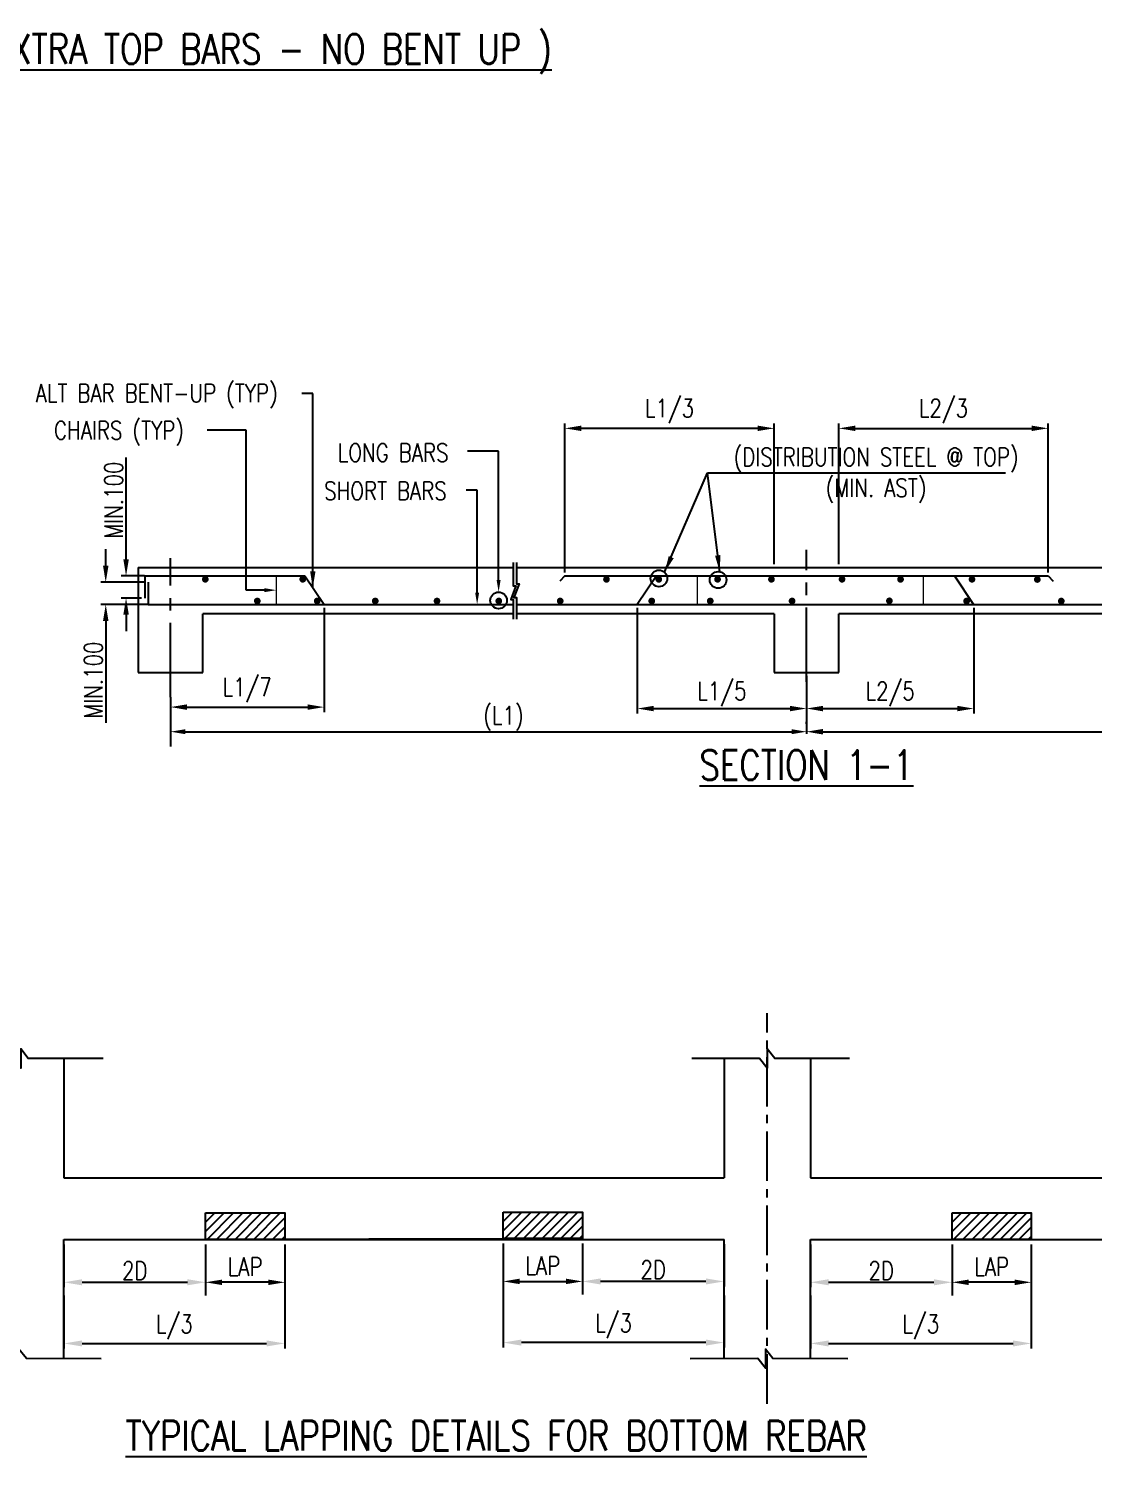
# Model space of a CAD drawing. Extents: x 324505 to 1272425, y -526289 to -156124.
# Drawn here: x 475158 to 491290, y -310216 to -288587 of the extents above; entities that cross this region are included whole.
import ezdxf
from ezdxf.enums import TextEntityAlignment as Align

# ---------------------------------------------------------------- set-up
doc = ezdxf.new("R2010")
doc.units = 0
doc.header["$LTSCALE"] = 500
doc.header["$MEASUREMENT"] = 0
doc.header["$PDMODE"] = 35
doc.header["$PDSIZE"] = -15
doc.linetypes.add('CENTER2', pattern=[1.125, 0.75, -0.125, 0.125, -0.125])
doc.layers.get('DEFPOINTS').update_dxf_attribs({"color": 4})
for name, color, linetype in [('BEAM', 4, 'Continuous'), ('CENTERLINE', 8, 'CENTER2'), ('col & circal', 8, 'CENTER2'), ('CUTOUT2', 9, 'Continuous'), ('DIM', 5, 'Continuous'), ('dimention', 7, 'Continuous'), ('hat', 8, 'Continuous'), ('other', 5, 'Continuous'), ('S-CONCRET LINE', 4, 'Continuous'), ('S-DIM-1', 5, 'Continuous'), ('S-REINFORCEMENT', 6, 'Continuous'), ('S-TEXT-1', 4, 'Continuous'), ('S-TITLE', 6, 'Continuous'), ('TXT', 4, 'Continuous')]:
    doc.layers.add(name, color=color, linetype=linetype)
doc.layers.add('LINE', color=253, linetype='Continuous', lineweight=18)
doc.styles.add('ROMANS', font='simplex.shx', dxfattribs={"width": 0.8, "height": 275, "bigfont": 'bigfont.shx'})
doc.dimstyles.new('5', dxfattribs={"dimtxt": 250, "dimasz": 250, "dimexe": 60, "dimexo": 60, "dimgap": 150, "dimtad": 1, "dimdec": 0, "dimlfac": 0.2, "dimzin": 0, "dimdsep": 46, "dimtxsty": 'ROMANS', "dimcen": -250, "dimclrd": 5, "dimclre": 5, "dimclrt": 4, "dimadec": 0, "dimazin": 0, "dimtfac": 1, "dimtdec": 0, "dimtix": 1, "dimtofl": 0, "dimtmove": 2, "dimatfit": 3, "dimfxl": 0, "dimtolj": 1, "dimtzin": 0, "dimarcsym": 0})
doc.dimstyles.new('Copy of INT2TIMES', dxfattribs={"dimtxt": 300, "dimasz": 275, "dimexe": 75, "dimexo": 75, "dimgap": 40, "dimtad": 1, "dimdec": 0, "dimlfac": 0.5, "dimrnd": 5, "dimzin": 0, "dimdsep": 46, "dimtxsty": 'ROMANS', "dimcen": -1, "dimclrd": 5, "dimclre": 5, "dimclrt": 4, "dimadec": 0, "dimazin": 0, "dimtfac": 1, "dimtdec": 0, "dimtix": 1, "dimtofl": 0, "dimtmove": 2, "dimatfit": 3, "dimfxl": 0, "dimtolj": 1, "dimtzin": 0, "dimarcsym": 0})
doc.dimstyles.new('Copy(2) of Standard', dxfattribs={"dimtxt": 300, "dimasz": 250, "dimexe": 75, "dimexo": 50, "dimgap": 50, "dimtad": 1, "dimdec": 0, "dimrnd": 5, "dimzin": 0, "dimdsep": 46, "dimtxsty": 'ROMANS', "dimcen": 0, "dimclrd": 5, "dimclre": 5, "dimclrt": 4, "dimadec": 0, "dimazin": 0, "dimtfac": 1, "dimtdec": 0, "dimtofl": 0, "dimtmove": 0, "dimatfit": 3, "dimfxl": 0, "dimtolj": 1, "dimtzin": 0, "dimarcsym": 0})
doc.dimstyles.new('dim100', dxfattribs={"dimtxt": 250, "dimasz": 250, "dimexe": 200, "dimexo": 200, "dimgap": 100, "dimtad": 1, "dimdec": 0, "dimzin": 0, "dimdsep": 46, "dimtxsty": 'ROMANS', "dimcen": 0, "dimclrd": 5, "dimclre": 5, "dimclrt": 4, "dimadec": 0, "dimazin": 0, "dimtfac": 1, "dimtdec": 0, "dimtix": 1, "dimtofl": 0, "dimtmove": 2, "dimatfit": 3, "dimfxl": 0, "dimtolj": 1, "dimtzin": 0, "dimlwd": -1, "dimlwe": -1, "dimarcsym": 0})
doc.dimstyles.new('INT1', dxfattribs={"dimtxt": 250, "dimasz": 250, "dimexe": 150, "dimexo": 60, "dimgap": 75, "dimtad": 1, "dimdec": 0, "dimzin": 0, "dimdsep": 46, "dimtxsty": 'ROMANS', "dimcen": -250, "dimclrd": 5, "dimclre": 5, "dimclrt": 4, "dimadec": 0, "dimazin": 0, "dimtfac": 1, "dimtdec": 0, "dimtix": 1, "dimtofl": 0, "dimtmove": 2, "dimatfit": 3, "dimfxl": 0, "dimtolj": 1, "dimtzin": 0, "dimarcsym": 0})

# ---------------------------------------------------------------- blocks, each defined once
blk = doc.blocks.new('*D98')
at = {"layer": 'DEFPOINTS', "color": 0}
for p in [(483549, -306915), (485694, -306925), (483549, -307565)]:
    blk.add_point(p, dxfattribs=at)
at = {"layer": 'DIM', "color": 5, "lineweight": -2, "ltscale": 2}
for p, q in [((483549, -306990), (483549, -307640)), ((485694, -307000), (485694, -307640)), ((485419, -307565), (483824, -307565))]:
    blk.add_line(p, q, dxfattribs=at)
at = {"layer": 'DIM', "color": 5}
for points in [[(483824, -307519), (483824, -307611), (483549, -307565)], [(485419, -307611), (485419, -307519), (485694, -307565)]]:
    blk.add_solid(points, dxfattribs=at)
at = {"layer": 'DIM', "color": 4, "insert": (484621, -307387), "char_height": 275, "attachment_point": 5, "style": 'ROMANS'}
blk.add_mtext('\\A1;{2D}', dxfattribs=at)
blk = doc.blocks.new('*D99')
at = {"layer": 'DEFPOINTS', "color": 0}
for p in [(482349, -306915), (483549, -306915), (483549, -307565)]:
    blk.add_point(p, dxfattribs=at)
at = {"layer": 'S-DIM-1', "color": 5}
for p, q in [((482349, -307115), (482349, -307765)), ((483549, -307115), (483549, -307765)), ((482599, -307565), (483299, -307565))]:
    blk.add_line(p, q, dxfattribs=at)
for points in [[(482599, -307523), (482599, -307606), (482349, -307565)], [(483299, -307606), (483299, -307523), (483549, -307565)]]:
    blk.add_solid(points, dxfattribs=at)
at = {"layer": 'S-DIM-1', "color": 4, "insert": (482949, -307327), "char_height": 275, "attachment_point": 5, "style": 'ROMANS'}
blk.add_mtext('\\A1;LAP', dxfattribs=at)
blk = doc.blocks.new('*D100')
at = {"layer": 'DEFPOINTS', "color": 0}
for p in [(482349, -306915), (485694, -307701), (482349, -308491)]:
    blk.add_point(p, dxfattribs=at)
at = {"layer": 'DIM', "color": 5, "lineweight": -2, "ltscale": 2}
for p, q in [((482349, -306990), (482349, -308566)), ((485694, -307776), (485694, -308566)), ((485419, -308491), (482624, -308491))]:
    blk.add_line(p, q, dxfattribs=at)
at = {"layer": 'DIM', "color": 5}
for points in [[(482624, -308445), (482624, -308537), (482349, -308491)], [(485419, -308537), (485419, -308445), (485694, -308491)]]:
    blk.add_solid(points, dxfattribs=at)
at = {"layer": 'DIM', "color": 4, "insert": (484021, -308241), "char_height": 275, "attachment_point": 5, "style": 'ROMANS'}
blk.add_mtext('\\A1;L/3', dxfattribs=at)
blk = doc.blocks.new('*D107')
at = {"layer": 'DEFPOINTS', "color": 0}
for p in [(475694, -306928), (477840, -306928), (477840, -307578)]:
    blk.add_point(p, dxfattribs=at)
at = {"layer": 'DIM', "color": 5, "lineweight": -2, "ltscale": 2}
for p, q in [((475694, -307003), (475694, -307653)), ((477840, -307003), (477840, -307653)), ((475969, -307578), (477565, -307578))]:
    blk.add_line(p, q, dxfattribs=at)
at = {"layer": 'DIM', "color": 5}
for points in [[(475969, -307532), (475969, -307624), (475694, -307578)], [(477565, -307624), (477565, -307532), (477840, -307578)]]:
    blk.add_solid(points, dxfattribs=at)
at = {"layer": 'DIM', "color": 4, "insert": (476767, -307401), "char_height": 275, "attachment_point": 5, "style": 'ROMANS'}
blk.add_mtext('\\A1;{2D}', dxfattribs=at)
blk = doc.blocks.new('*D108')
at = {"layer": 'DEFPOINTS', "color": 0}
for p in [(477840, -306928), (479040, -306928), (477840, -307578)]:
    blk.add_point(p, dxfattribs=at)
at = {"layer": 'S-DIM-1', "color": 5}
for p, q in [((477840, -307128), (477840, -307778)), ((479040, -307128), (479040, -307778)), ((478790, -307578), (478090, -307578))]:
    blk.add_line(p, q, dxfattribs=at)
for points in [[(478090, -307537), (478090, -307620), (477840, -307578)], [(478790, -307620), (478790, -307537), (479040, -307578)]]:
    blk.add_solid(points, dxfattribs=at)
at = {"layer": 'S-DIM-1', "color": 4, "insert": (478440, -307341), "char_height": 275, "attachment_point": 5, "style": 'ROMANS'}
blk.add_mtext('\\A1;LAP', dxfattribs=at)
blk = doc.blocks.new('*D109')
at = {"layer": 'DEFPOINTS', "color": 0}
for p in [(479040, -306928), (475694, -307703), (479040, -308504)]:
    blk.add_point(p, dxfattribs=at)
at = {"layer": 'DIM', "color": 5, "lineweight": -2, "ltscale": 2}
for p, q in [((479040, -307003), (479040, -308579)), ((475694, -307778), (475694, -308579)), ((475969, -308504), (478765, -308504))]:
    blk.add_line(p, q, dxfattribs=at)
at = {"layer": 'DIM', "color": 5}
for points in [[(475969, -308459), (475969, -308550), (475694, -308504)], [(478765, -308550), (478765, -308459), (479040, -308504)]]:
    blk.add_solid(points, dxfattribs=at)
at = {"layer": 'DIM', "color": 4, "insert": (477367, -308255), "char_height": 275, "attachment_point": 5, "style": 'ROMANS'}
blk.add_mtext('\\A1;L/3', dxfattribs=at)
blk = doc.blocks.new('*D110')
at = {"layer": 'DEFPOINTS', "color": 0}
for p in [(487003, -306928), (489149, -306928), (489149, -307578)]:
    blk.add_point(p, dxfattribs=at)
at = {"layer": 'DIM', "color": 5, "lineweight": -2, "ltscale": 2}
for p, q in [((487003, -307003), (487003, -307653)), ((489149, -307003), (489149, -307653)), ((487278, -307578), (488874, -307578))]:
    blk.add_line(p, q, dxfattribs=at)
at = {"layer": 'DIM', "color": 5}
for points in [[(487278, -307532), (487278, -307624), (487003, -307578)], [(488874, -307624), (488874, -307532), (489149, -307578)]]:
    blk.add_solid(points, dxfattribs=at)
at = {"layer": 'DIM', "color": 4, "insert": (488076, -307401), "char_height": 275, "attachment_point": 5, "style": 'ROMANS'}
blk.add_mtext('\\A1;{2D}', dxfattribs=at)
blk = doc.blocks.new('*D111')
at = {"layer": 'DEFPOINTS', "color": 0}
for p in [(489149, -306928), (490349, -306928), (489149, -307578)]:
    blk.add_point(p, dxfattribs=at)
at = {"layer": 'S-DIM-1', "color": 5}
for p, q in [((489149, -307128), (489149, -307778)), ((490349, -307128), (490349, -307778)), ((490099, -307578), (489399, -307578))]:
    blk.add_line(p, q, dxfattribs=at)
for points in [[(489399, -307537), (489399, -307620), (489149, -307578)], [(490099, -307620), (490099, -307537), (490349, -307578)]]:
    blk.add_solid(points, dxfattribs=at)
at = {"layer": 'S-DIM-1', "color": 4, "insert": (489749, -307341), "char_height": 275, "attachment_point": 5, "style": 'ROMANS'}
blk.add_mtext('\\A1;LAP', dxfattribs=at)
blk = doc.blocks.new('*D112')
at = {"layer": 'DEFPOINTS', "color": 0}
for p in [(490349, -306928), (487003, -307703), (490349, -308504)]:
    blk.add_point(p, dxfattribs=at)
at = {"layer": 'DIM', "color": 5, "lineweight": -2, "ltscale": 2}
for p, q in [((490349, -307003), (490349, -308579)), ((487003, -307778), (487003, -308579)), ((487278, -308504), (490074, -308504))]:
    blk.add_line(p, q, dxfattribs=at)
at = {"layer": 'DIM', "color": 5}
for points in [[(487278, -308459), (487278, -308550), (487003, -308504)], [(490074, -308550), (490074, -308459), (490349, -308504)]]:
    blk.add_solid(points, dxfattribs=at)
at = {"layer": 'DIM', "color": 4, "insert": (488676, -308255), "char_height": 275, "attachment_point": 5, "style": 'ROMANS'}
blk.add_mtext('\\A1;L/3', dxfattribs=at)
blk = doc.blocks.new('*D339')
at = {"layer": 'DEFPOINTS', "color": 0}
for p in [(497469, -298677), (486943, -299268), (497469, -299238)]:
    blk.add_point(p, dxfattribs=at)
at = {"layer": 'DIM', "color": 5, "lineweight": -2}
for p, q in [((497469, -298827), (497469, -299388)), ((486943, -299118), (486943, -299088)), ((487193, -299238), (497219, -299238))]:
    blk.add_line(p, q, dxfattribs=at)
at = {"layer": 'DIM', "color": 5}
for points in [[(487193, -299196), (487193, -299280), (486943, -299238)], [(497219, -299280), (497219, -299196), (497469, -299238)]]:
    blk.add_solid(points, dxfattribs=at)
blk = doc.blocks.new('*D340')
at = {"layer": 'DEFPOINTS', "color": 0}
for p in [(490602, -294643), (487434, -296750), (490602, -296878)]:
    blk.add_point(p, dxfattribs=at)
at = {"layer": 'TXT', "color": 5, "linetype": 'ByBlock', "lineweight": -2}
for p, q in [((487434, -296700), (487434, -294568)), ((490602, -296828), (490602, -294568))]:
    blk.add_line(p, q, dxfattribs=at)
at = {"layer": 'TXT', "color": 5, "lineweight": -2}
blk.add_line((487684, -294643), (490352, -294643), dxfattribs=at)
at = {"layer": 'TXT', "color": 5}
for points in [[(487684, -294601), (487684, -294684), (487434, -294643)], [(490352, -294684), (490352, -294601), (490602, -294643)]]:
    blk.add_solid(points, dxfattribs=at)
at = {"layer": 'TXT', "color": 4, "insert": (489018, -294383), "char_height": 275, "attachment_point": 5, "style": 'ROMANS'}
blk.add_mtext('\\A1;{L2/3}', dxfattribs=at)
blk = doc.blocks.new('*D341')
at = {"layer": 'DEFPOINTS', "color": 0}
for p in [(489476, -297310), (486943, -298340), (489476, -298887)]:
    blk.add_point(p, dxfattribs=at)
at = {"layer": 'DIM', "color": 5, "lineweight": -2}
for p, q in [((489476, -297360), (489476, -298962)), ((486943, -298390), (486943, -298962)), ((487193, -298887), (489226, -298887))]:
    blk.add_line(p, q, dxfattribs=at)
at = {"layer": 'DIM', "color": 5}
for points in [[(487193, -298846), (487193, -298929), (486943, -298887)], [(489226, -298929), (489226, -298846), (489476, -298887)]]:
    blk.add_solid(points, dxfattribs=at)
at = {"layer": 'DIM', "color": 4, "insert": (488210, -298668), "char_height": 275, "attachment_point": 5, "style": 'ROMANS'}
blk.add_mtext('\\A1;{L2/5}', dxfattribs=at)
blk = doc.blocks.new('*D342')
at = {"layer": 'DEFPOINTS', "color": 0}
for p in [(484380, -297310), (486943, -298340), (486943, -298887)]:
    blk.add_point(p, dxfattribs=at)
at = {"layer": 'DIM', "color": 5, "lineweight": -2}
for p, q in [((484380, -297360), (484380, -298962)), ((486943, -298390), (486943, -298962)), ((484630, -298887), (486693, -298887))]:
    blk.add_line(p, q, dxfattribs=at)
at = {"layer": 'DIM', "color": 5}
for points in [[(484630, -298846), (484630, -298929), (484380, -298887)], [(486693, -298929), (486693, -298846), (486943, -298887)]]:
    blk.add_solid(points, dxfattribs=at)
at = {"layer": 'DIM', "color": 4, "insert": (485662, -298668), "char_height": 275, "attachment_point": 5, "style": 'ROMANS'}
blk.add_mtext('\\A1;L1/5', dxfattribs=at)
blk = doc.blocks.new('*D343')
at = {"layer": 'DEFPOINTS', "color": 0}
for p in [(479634, -297310), (477307, -298709), (479634, -298865)]:
    blk.add_point(p, dxfattribs=at)
at = {"layer": 'DIM', "color": 5, "lineweight": -2}
for p, q in [((479634, -297360), (479634, -298940)), ((477307, -298759), (477307, -298940)), ((477557, -298865), (479384, -298865))]:
    blk.add_line(p, q, dxfattribs=at)
at = {"layer": 'DIM', "color": 5}
for points in [[(477557, -298824), (477557, -298907), (477307, -298865)], [(479384, -298907), (479384, -298824), (479634, -298865)]]:
    blk.add_solid(points, dxfattribs=at)
at = {"layer": 'DIM', "color": 4, "insert": (478471, -298606), "char_height": 275, "attachment_point": 5, "style": 'ROMANS'}
blk.add_mtext('\\A1;{L1/7}', dxfattribs=at)
blk = doc.blocks.new('*D344')
at = {"layer": 'DEFPOINTS', "color": 0}
for p in [(483283, -294643), (483283, -296878), (486452, -296750)]:
    blk.add_point(p, dxfattribs=at)
at = {"layer": 'TXT', "color": 5, "linetype": 'ByBlock', "lineweight": -2}
for p, q in [((483283, -296828), (483283, -294568)), ((486452, -296700), (486452, -294568))]:
    blk.add_line(p, q, dxfattribs=at)
at = {"layer": 'TXT', "color": 5, "lineweight": -2}
blk.add_line((486202, -294643), (483533, -294643), dxfattribs=at)
at = {"layer": 'TXT', "color": 5}
for points in [[(483533, -294601), (483533, -294684), (483283, -294643)], [(486202, -294684), (486202, -294601), (486452, -294643)]]:
    blk.add_solid(points, dxfattribs=at)
at = {"layer": 'TXT', "color": 4, "insert": (484868, -294383), "char_height": 275, "attachment_point": 5, "style": 'ROMANS'}
blk.add_mtext('\\A1;L1/3', dxfattribs=at)
blk = doc.blocks.new('*D345')
at = {"layer": 'DEFPOINTS', "color": 0}
for p in [(476635, -296878), (476963, -296878), (476918, -297213)]:
    blk.add_point(p, dxfattribs=at)
at = {"layer": 'TXT', "color": 5, "linetype": 'ByBlock', "lineweight": -2}
for p, q in [((476635, -296628), (476635, -295084)), ((476913, -296878), (476560, -296878)), ((476868, -297213), (476560, -297213)), ((476635, -297463), (476635, -297713))]:
    blk.add_line(p, q, dxfattribs=at)
at = {"layer": 'TXT', "color": 5}
for points in [[(476594, -296628), (476677, -296628), (476635, -296878)], [(476677, -297463), (476594, -297463), (476635, -297213)]]:
    blk.add_solid(points, dxfattribs=at)
at = {"layer": 'TXT', "color": 4, "insert": (476448, -295731), "char_height": 275, "attachment_point": 5, "rotation": 90, "style": 'ROMANS'}
blk.add_mtext('\\A1;MIN.100', dxfattribs=at)
blk = doc.blocks.new('*D346')
at = {"layer": 'DEFPOINTS', "color": 0}
for p in [(476970, -296975), (476327, -297310), (477015, -297310)]:
    blk.add_point(p, dxfattribs=at)
at = {"layer": 'DIM', "color": 5, "lineweight": -2}
for p, q in [((476327, -296725), (476327, -296475)), ((476920, -296975), (476252, -296975)), ((476965, -297310), (476252, -297310)), ((476327, -297560), (476327, -299104))]:
    blk.add_line(p, q, dxfattribs=at)
at = {"layer": 'DIM', "color": 5}
for points in [[(476286, -296725), (476369, -296725), (476327, -296975)], [(476369, -297560), (476286, -297560), (476327, -297310)]]:
    blk.add_solid(points, dxfattribs=at)
at = {"layer": 'DIM', "color": 4, "insert": (476140, -298457), "char_height": 275, "attachment_point": 5, "rotation": 90, "style": 'ROMANS'}
blk.add_mtext('\\A1;MIN.100', dxfattribs=at)

msp = doc.modelspace()

# ---------------------------------------------------------------- hatches: boundary and pattern name
at = {"layer": 'BEAM'}
h = msp.add_hatch(dxfattribs=at)
h.set_pattern_fill('ANSI31', color=253, scale=800, style=0)
h.set_pattern_definition([(45, (-5173916.64, 1960604.67), (-70.7106781, 70.7106781), [])])
h.paths.add_polyline_path([(477839.899, -306527.203), (477839.899, -306928.314), (479039.899, -306928.314), (479039.899, -306527.203)])
h = msp.add_hatch(dxfattribs=at)
h.set_pattern_fill('ANSI31', color=253, scale=800, style=0)
h.set_pattern_definition([(45, (-5169407.88, 1960618.22), (-70.7106781, 70.7106781), [])])
h.paths.add_polyline_path([(482348.662, -306513.65), (482348.662, -306914.761), (483548.662, -306914.761), (483548.662, -306513.65)])
h = msp.add_hatch(dxfattribs=at)
h.set_pattern_fill('ANSI31', color=253, scale=800, style=0)
h.set_pattern_definition([(45, (-5162607.88, 1960604.67), (-70.7106781, 70.7106781), [])])
h.paths.add_polyline_path([(489148.662, -306527.203), (489148.662, -306928.314), (490348.662, -306928.314), (490348.662, -306527.203)])

# ---------------------------------------------------------------- linework, layer by layer
for points in [[(477839.899, -306527.203), (479039.899, -306527.203), (479039.899, -306928.314), (477839.899, -306928.314)], [(482348.662, -306513.65), (483548.662, -306513.65), (483548.662, -306914.761), (482348.662, -306914.761)], [(489148.662, -306527.203), (490348.662, -306527.203), (490348.662, -306928.314), (489148.662, -306928.314)]]:
    msp.add_lwpolyline(points, close=True, dxfattribs=at)
at = {"layer": 'CENTERLINE', "ltscale": 3}
for p, q in [((486943.28, -298480.157), (486943.28, -296482.875)), ((477307.267, -298713.082), (477307.267, -296608.359))]:
    msp.add_line(p, q, dxfattribs=at)
at = {"layer": 'col & circal', "linetype": 'CENTER2', "ltscale": 2}
msp.add_line((486348.662, -309416.96), (486348.662, -303503.825), dxfattribs=at)
at = {"layer": 'CUTOUT2', "linetype": 'Continuous'}
for points in [[(476286.918, -304188.787), (475152.384, -304188.763), (475039.899, -304043.164), (475039.899, -304333.087), (474924.564, -304188.763), (473899.977, -304188.796)], [(487595.682, -304188.782), (486461.147, -304188.759), (486348.662, -304043.16), (486348.662, -304333.083), (486233.328, -304188.759), (485208.74, -304188.792)], [(476260.165, -308734.882), (475125.631, -308734.858), (475013.146, -308589.26), (475013.146, -308879.183), (474897.811, -308734.858), (473873.224, -308734.891)], [(487568.929, -308734.878), (486434.394, -308734.854), (486321.909, -308589.255), (486321.909, -308879.178), (486206.575, -308734.854), (485181.987, -308734.887)]]:
    msp.add_lwpolyline(points, dxfattribs=at)
at = {"layer": 'DIM', "color": 5}
for p, q in [((478456.619, -294668.352), (477863.516, -294668.352)), ((482279.124, -294988.443), (481808.954, -294988.443)), ((481953.745, -295581.08), (481786.187, -295581.08)), ((478730.121, -297094.034), (478456.619, -297094.034))]:
    msp.add_line(p, q, dxfattribs=at)
at = {"layer": 'DIM'}
for p, q in [((478456.619, -297094.034), (478456.619, -294668.352)), ((482279.124, -296942.11), (482279.124, -294988.443)), ((481953.745, -297129.477), (481953.745, -295581.08)), ((486943.28, -298727.734), (486943.28, -299268.084)), ((477533.195, -299237.999), (486717.352, -299237.999))]:
    msp.add_line(p, q, dxfattribs=at)
at = {"layer": 'DIM', "color": 8}
for points in [[(482501.4, -296676.734), (482501.4, -297029.822), (482542.071, -297029.822), (482462.379, -297235.51), (482501.4, -297235.51), (482501.4, -297532.734)], [(482547.9, -296676.685), (482547.9, -297000.322), (482588.571, -297000.322), (482508.879, -297206.01), (482547.9, -297206.01), (482547.9, -297532.501)]]:
    msp.add_lwpolyline(points, dxfattribs=at)
at = {"layer": 'DIM'}
msp.add_solid([(486717.352, -299200.337), (486717.352, -299275.646), (486943.28, -299237.999)], dxfattribs=at)
at = {"layer": 'dimention', "color": 5, "linetype": 'ByBlock'}
msp.add_line((477307.267, -298713.082), (477307.267, -299463.914), dxfattribs=at)
at = {"layer": 'dimention', "color": 5}
for points in [[(482249.078, -296942.11), (482309.159, -296942.11), (482279.124, -297122.369)], [(481923.701, -297131.963), (481983.792, -297131.963), (481953.745, -297312.231)]]:
    msp.add_solid(points, dxfattribs=at)
at = {"layer": 'dimention', "color": 5, "linetype": 'ByBlock'}
msp.add_solid([(477533.195, -299200.337), (477533.195, -299275.646), (477307.267, -299237.999)], dxfattribs=at)
at = {"layer": 'hat'}
for centre in [(484707.944, -296915.743), (485604.856, -296939.129), (482279.124, -297248.806)]:
    msp.add_circle(centre, 126.431, dxfattribs=at)
at = {"layer": 'LINE'}
for p, q in [((478910.379, -296878.336), (478910.379, -297309.745)), ((485287.402, -296878.336), (485287.402, -297309.745)), ((488713.119, -296878.336), (488713.119, -297309.745))]:
    msp.add_line(p, q, dxfattribs=at)
at = {"layer": 'other'}
msp.add_solid([(478730.121, -297064.002), (478730.121, -297124.081), (478910.379, -297094.034)], dxfattribs=at)
at = {"layer": 'S-CONCRET LINE', "color": 130}
for p, q in [((476816.012, -296750.035), (482501.4, -296750.035)), ((476816.012, -296750.035), (476816.012, -298339.679)), ((482547.9, -296750.035), (492228.4, -296750.035)), ((477798.514, -298339.679), (477798.514, -297451.35)), ((482501.4, -297451.35), (477798.514, -297451.35)), ((486451.609, -297451.35), (482547.9, -297451.35)), ((486451.609, -297451.35), (486451.609, -298339.679)), ((492228.4, -297451.35), (487434.111, -297451.35)), ((487434.111, -298339.679), (487434.111, -297451.35)), ((476816.012, -298339.679), (477798.514, -298339.679)), ((486451.609, -298339.679), (487434.111, -298339.679)), ((475694.281, -304188.121), (475694.281, -305994.678)), ((485694.281, -304188.121), (485694.281, -305994.678)), ((487003.044, -304188.121), (487003.044, -305994.678)), ((475694.281, -305994.678), (485694.281, -305994.678)), ((475694.281, -305994.678), (485694.281, -305994.678)), ((487003.044, -305994.678), (497003.044, -305994.678)), ((475694.281, -306928.314), (482622.17, -306914.761)), ((475694.281, -306928.314), (485694.281, -306928.314)), ((475694.281, -308734.87), (475694.281, -306928.314)), ((485694.281, -308734.87), (485694.281, -306928.314)), ((487003.044, -308734.87), (487003.044, -306928.314)), ((487003.044, -306928.314), (497003.044, -306928.314))]:
    msp.add_line(p, q, dxfattribs=at)
at = {"layer": 'S-REINFORCEMENT'}
for p, q in [((476917.62, -296878.336), (479343.742, -296878.336)), ((476917.62, -296878.336), (476917.62, -297213.226)), ((479343.742, -296878.336), (479634.446, -297309.745)), ((483283.481, -296878.336), (483207.396, -296959.86)), ((483283.481, -296878.336), (490602.422, -296878.336)), ((484671.121, -296878.336), (484380.425, -297309.745)), ((489185.114, -296878.336), (489475.819, -297309.745)), ((490602.422, -296878.336), (490678.507, -296959.86)), ((476969.907, -296974.849), (476969.907, -297309.745)), ((476969.907, -297309.745), (482501.4, -297309.745)), ((482547.9, -297309.745), (492228.4, -297309.745))]:
    msp.add_line(p, q, dxfattribs=at)
at = {"layer": 'S-REINFORCEMENT', "const_width": 50.698}
for points in [[(477810.443, -296929.151, 1), (477861.135, -296929.151, 1)], [(479286.288, -296929.245, 1), (479336.98, -296929.245, 1)], [(483887.808, -296929.873, 1), (483938.499, -296929.873, 1)], [(484679.87, -296930.046, 1), (484730.571, -296930.046, 1)], [(485571.021, -296929.546, 1), (485621.712, -296929.546, 1)], [(486386.434, -296929.546, 1), (486437.126, -296929.546, 1)], [(487507.039, -296929.546, -1), (487456.347, -296929.546, -1)], [(488393.69, -296930.046, -1), (488342.989, -296930.046, -1)], [(489476.19, -296930.046, -1), (489425.489, -296930.046, -1)], [(490414.576, -296932.546, 1), (490465.268, -296932.546, 1)], [(478597.931, -297257.863, 1), (478648.623, -297257.863, 1)], [(479555.919, -297257.863, -1), (479505.216, -297257.863, -1)], [(480435.963, -297257.863, -1), (480385.26, -297257.863, -1)], [(481371.239, -297257.863, -1), (481320.536, -297257.863, -1)], [(482306.516, -297257.863, -1), (482255.812, -297257.863, -1)], [(483187.546, -297257.863, 1), (483238.238, -297257.863, 1)], [(484573.174, -297257.863, 1), (484623.865, -297257.863, 1)], [(485460.318, -297257.863, 1), (485511.019, -297257.863, 1)], [(486699.288, -297257.863, 1), (486749.98, -297257.863, 1)], [(488174.029, -297255.377, 1), (488224.72, -297255.377, 1)], [(489343.45, -297258.865, 1), (489394.142, -297258.865, 1)], [(490777.96, -297258.865, 1), (490828.652, -297258.865, 1)]]:
    msp.add_lwpolyline(points, format="xyb", close=True, dxfattribs=at)

# ---------------------------------------------------------------- texts
at = {"layer": 'S-TEXT-1', "linetype": 'ByBlock', "style": 'ROMANS', "width": 0.8}
for s, p in [('ALT BAR BENT-UP (TYP)', (477100.329, -294129.249)), ('(DISTRIBUTION STEEL @ TOP)', (487997.904, -295095.456)), ('(MIN. AST)', (487997.904, -295563.093)), (' (L1)', (482277.629, -299009.406))]:
    msp.add_text(s, height=275, dxfattribs=at).set_placement(p, align=Align.MIDDLE)
for s, p in [('CHAIRS (TYP)', (475543.61, -294672.122)), ('LONG BARS', (479842.584, -295012.175)), ('SHORT BARS', (479636.1, -295589.452))]:
    msp.add_text(s, height=275, dxfattribs=at).set_placement(p, align=Align.MIDDLE_LEFT)
at = {"layer": 'S-TITLE', "style": 'ROMANS', "width": 0.8}
for s, p in [('%%UTYPICAL DETAIL OF SLAB ( EXTRA TOP BARS - NO BENT UP )', (475541.627, -288897.69)), ('%%USECTION 1-1', (486943.28, -299743.301)), ('%%UTYPICAL LAPPING DETAILS FOR BOTTOM REBAR', (482242.926, -309900.928))]:
    msp.add_text(s, height=450, dxfattribs=at).set_placement(p, align=Align.MIDDLE_CENTER)

# ---------------------------------------------------------------- dimensions: what is measured, and where the dimension line sits
at = {"layer": 'DIM'}
dim = msp.add_linear_dim(base=(476327.422, -297309.739), p1=(476969.907, -296974.849), p2=(477014.972, -297309.739), angle=90, text='MIN.100', dimstyle='Copy(2) of Standard', override={"dimtxsty": 'ROMANS'}, dxfattribs=at)
dim.commit()
dim.dimension.update_dxf_attribs({"geometry": '*D346', "text_midpoint": (476139.922, -298456.882)})
for base, p1, p2, text, dimstyle, override, picture, middle in [((479634.446, -298865.442), (477307.267, -298709.365), (479634.446, -297309.745), '{L1/7}', 'Copy(2) of Standard', {"dimtxsty": 'ROMANS', "dimfxl": 60}, '*D343', (478470.857, -298605.918)), ((486943.28, -298887.383), (484380.425, -297309.745), (486943.28, -298339.679), 'L1/5', 'Copy(2) of Standard', {"dimgap": 10, "dimfxl": 60}, '*D342', (485661.852, -298667.86)), ((489475.819, -298887.383), (486943.28, -298339.679), (489475.819, -297309.745), '{L2/5}', 'Copy(2) of Standard', {"dimgap": 10, "dimtxsty": 'ROMANS', "dimfxl": 60}, '*D341', (488209.549, -298667.86)), ((497469.033, -299237.999), (486943.28, -299268.084), (497469.033, -298676.657), ' ', 'INT1', {"dimexo": 150, "dimlfac": 0.25}, '*D339', (492206.157, -299237.999))]:
    dim = msp.add_linear_dim(base=base, p1=p1, p2=p2, text=text, dimstyle=dimstyle, override=override, dxfattribs=at)
    dim.commit()
    dim.dimension.update_dxf_attribs({"geometry": picture, "text_midpoint": middle})
at = {"layer": 'DIM', "ltscale": 2}
for base, p1, p2, text, picture, middle in [((482348.662, -308490.856), (485694.281, -307700.716), (482348.662, -306914.761), 'L/3', '*D100', (484021.472, -308241.332)), ((483548.662, -307564.726), (485694.281, -306925.146), (483548.662, -306914.761), '{2D}', '*D98', (484621.472, -307387.226))]:
    dim = msp.add_linear_dim(base=base, p1=p1, p2=p2, angle=180, text=text, dimstyle='Copy of INT2TIMES', dxfattribs=at)
    dim.commit()
    dim.dimension.update_dxf_attribs({"geometry": picture, "text_midpoint": middle})
for base, p1, p2, text, picture, middle in [((477839.899, -307578.279), (475694.281, -306928.314), (477839.899, -306928.314), '{2D}', '*D107', (476767.09, -307400.779)), ((479039.899, -308504.409), (475694.281, -307702.933), (479039.899, -306928.314), 'L/3', '*D109', (477367.09, -308254.885)), ((489148.662, -307578.279), (487003.044, -306928.314), (489148.662, -306928.314), '{2D}', '*D110', (488075.853, -307400.779)), ((490348.662, -308504.409), (487003.044, -307702.933), (490348.662, -306928.314), 'L/3', '*D112', (488675.853, -308254.885))]:
    dim = msp.add_linear_dim(base=base, p1=p1, p2=p2, text=text, dimstyle='Copy of INT2TIMES', dxfattribs=at)
    dim.commit()
    dim.dimension.update_dxf_attribs({"geometry": picture, "text_midpoint": middle})
at = {"layer": 'S-DIM-1'}
dim = msp.add_linear_dim(base=(483548.662, -307564.726), p1=(482348.662, -306914.761), p2=(483548.662, -306914.761), text='LAP', dimstyle='dim100', override={"dimarcsym": 1}, dxfattribs=at)
dim.commit()
dim.dimension.update_dxf_attribs({"geometry": '*D99', "text_midpoint": (482948.662, -307327.226)})
for base, p1, p2, picture, middle in [((477839.899, -307578.279), (479039.899, -306928.314), (477839.899, -306928.314), '*D108', (478439.899, -307340.779)), ((489148.662, -307578.279), (490348.662, -306928.314), (489148.662, -306928.314), '*D111', (489748.662, -307340.779))]:
    dim = msp.add_linear_dim(base=base, p1=p1, p2=p2, angle=180, text='LAP', dimstyle='dim100', override={"dimarcsym": 1}, dxfattribs=at)
    dim.commit()
    dim.dimension.update_dxf_attribs({"geometry": picture, "text_midpoint": middle})
at = {"layer": 'TXT', "linetype": 'ByBlock'}
for base, p1, p2, text, override, picture, middle in [((483283.481, -294642.709), (486451.609, -296750.035), (483283.481, -296878.336), 'L1/3', {"dimfxl": 60}, '*D344', (484867.545, -294383.185)), ((490602.422, -294642.709), (487434.111, -296750.035), (490602.422, -296878.336), '{L2/3}', {"dimtxsty": 'ROMANS', "dimfxl": 60}, '*D340', (489018.267, -294383.185))]:
    dim = msp.add_linear_dim(base=base, p1=p1, p2=p2, text=text, dimstyle='Copy(2) of Standard', override=override, dxfattribs=at)
    dim.commit()
    dim.dimension.update_dxf_attribs({"geometry": picture, "text_midpoint": middle})
dim = msp.add_linear_dim(base=(476635.303, -296878.336), p1=(476917.62, -297213.226), p2=(476962.685, -296878.336), angle=90, text='MIN.100', dimstyle='Copy(2) of Standard', override={"dimtxsty": 'ROMANS'}, dxfattribs=at)
dim.commit()
dim.dimension.update_dxf_attribs({"geometry": '*D345', "text_midpoint": (476447.803, -295731.193)})

# ---------------------------------------------------------------- leaders
at = {"layer": 'DIM'}
msp.add_leader([(479463.94, -297056.711), (479463.94, -294113.795), (479297.422, -294113.795)], dimstyle='Copy(2) of Standard', override={"dimgap": 10, "dimtad": 0, "dimfxl": 60}, dxfattribs=at)
at = {"layer": 'DIM', "color": 5}
for points in [[(484794.58, -296823.661), (485444.503, -295315.31), (489958.993, -295315.31)], [(485629.265, -296815.076), (485444.503, -295315.31)]]:
    msp.add_leader(points, dimstyle='5', dxfattribs=at)

doc.saveas('drawing.dxf')
